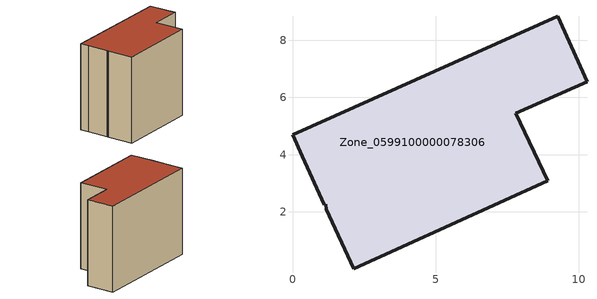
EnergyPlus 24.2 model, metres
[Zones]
Zone_0599100000078306
 floor ground (C_G): 8.91,3.1 2.13,0.02 1.18,2.1 1.16,2.27 1.11,2.25 0.33,3.95 0,4.7 9.26,8.83 10.29,6.55 7.81,5.44 z3.43
 wall outside (C_F): 9.26,8.83 0,4.7 0.33,3.95 1.11,2.25 1.16,2.27 1.18,2.1 2.13,0.02 8.91,3.1 7.81,5.44 10.29,6.55 9.26,8.83 z3.43:11.18
 roof outside (C_R): 2.13,0.02 8.91,3.1 7.81,5.44 10.29,6.55 9.26,8.83 0,4.7 0.33,3.95 1.11,2.25 1.16,2.27 1.18,2.1 z11.18
[BUILDING]
Pand.0599100000078306: North Axis=0; Terrain=City; Loads Convergence Tolerance Value=0.04; Temperature Convergence Tolerance Value=0.4; Solar Distribution=FullExterior; Maximum Number of Warmup Days=25; Minimum Number of Warmup Days=1
[Site:Location]
Rotterdam.The.Hague.AP_ZH_NLD Design_Conditions: Latitude=51.96; Longitude=4.45; Time Zone=1; Elevation=-4.5
[SITE:GROUNDTEMPERATURE:BUILDINGSURFACE]
18, 18, 18, 18, 18, 18, 18, 18, 18, 18, 18, 18
[MATERIAL] Thermal Absorptance=0.9; Solar Absorptance=0.7; Visible Absorptance=0.7
Name | Roughness | Thickness | Conductivity | Density | Specific Heat
G.TI.1946 | MediumSmooth | 0.15 | 1 | 540 | 1210
F.TI.1946 | Rough | 0.3 | 0.857143 | 1920 | 840
R.TI.1946 | MediumRough | 0.2 | 0.1 | 1500 | 1000
[CONSTRUCTION]
C_G: G.TI.1946
C_F: F.TI.1946
C_R: R.TI.1946
[ZONE]
Zone_0599100000078306: Type=1; Multiplier=1; Ceiling Height=Autocalculate; Volume=Autocalculate; Floor Area=autocalculate; Part of Total Floor Area=Yes
[ZONEINFILTRATION:DESIGNFLOWRATE]
Infil_Zone_0599100000078306: Zone or ZoneList or Space or SpaceList=Zone_0599100000078306; Schedule=AlwaysOn; Design Flow Rate Calculation Method=Flow/Area; Flow Rate per Floor Area=0.003; Constant Term Coefficient=1; Temperature Term Coefficient=0; Velocity Term Coefficient=0; Velocity Squared Term Coefficient=0
[HVACTEMPLATE:ZONE:IDEALLOADSAIRSYSTEM]
Zone_0599100000078306: Maximum Heating Supply Air Temperature=50; Minimum Cooling Supply Air Temperature=13; Maximum Heating Supply Air Humidity Ratio=0.0156; Minimum Cooling Supply Air Humidity Ratio=0.0077; Heating Limit=NoLimit; Cooling Limit=NoLimit; Dehumidification Control Type=ConstantSensibleHeatRatio; Cooling Sensible Heat Ratio=0.7; Dehumidification Setpoint=60; Humidification Control Type=None; Humidification Setpoint=30; Outdoor Air Method=None; Outdoor Air Flow Rate per Person=0.00944; Outdoor Air Flow Rate per Zone Floor Area=0; Outdoor Air Flow Rate per Zone=0; Demand Controlled Ventilation Type=None; Outdoor Air Economizer Type=NoEconomizer; Heat Recovery Type=None; Sensible Heat Recovery Effectiveness=0.7; Latent Heat Recovery Effectiveness=0.65
[ZONECONTROL:THERMOSTAT]
ThermostatControl_Zone_0599100000078306: Zone or ZoneList=Zone_0599100000078306; Control Type Schedule=DualSetpointControlType; Control 1=Thermostat_Zone_0599100000078306; Temperature Difference Between Cutout And Setpoint=0
[THERMOSTATSETPOINT:DUALSETPOINT]
Thermostat_Zone_0599100000078306: Heating Setpoint Temperature Schedule=HeatingSetpoint_Zone_0599100000078306; Cooling Setpoint Temperature Schedule=CoolingSetpoint_Zone_0599100000078306
[SCHEDULE:COMPACT]
HeatingSetpoint_Zone_0599100000078306: Through: 12/31, For: AllDays, Until: 24:00, 21
CoolingSetpoint_Zone_0599100000078306: Through: 12/31, For: AllDays, Until: 24:00, 24
DualSetpointControlType: Through: 12/31, For: AllDays, Until: 24:00, 4
AlwaysOn: Through: 12/31, For: AllDays, Until: 24:00, 1
